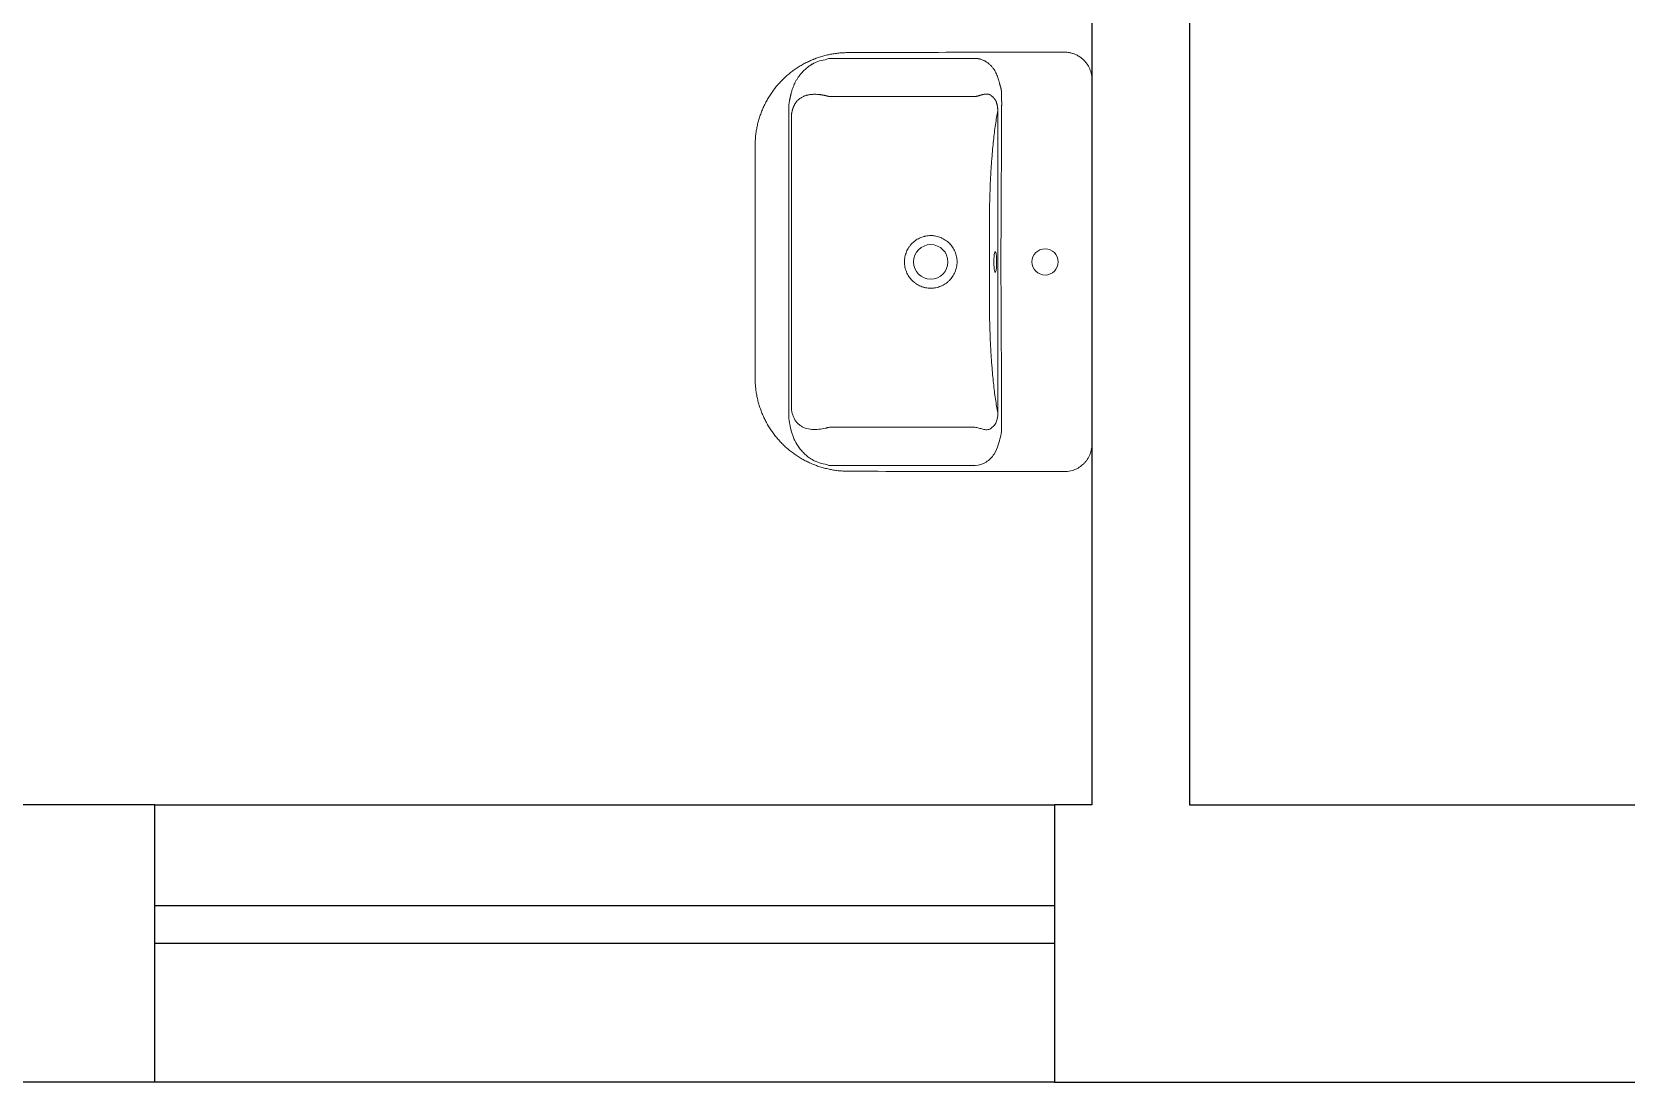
# Model space of a CAD drawing. Header units: millimetres. Extents: x 1778 to 2471, y 1406 to 1876.
# Drawn here: x 1792.086 to 1794.213, y 1621.628 to 1623.029 of the extents above; entities that cross this region are included whole.
import ezdxf

# ---------------------------------------------------------------- set-up
doc = ezdxf.new("R2010")
doc.units = ezdxf.units.MM
for name, color, linetype in [('ARQ_CONTRUIR_VAOS', 40, 'Continuous'), ('ARQ_EXISNTENTE_VISTA', 9, 'Continuous'), ('ARQ_EXISTENTE_CORTE', 6, 'Continuous')]:
    doc.layers.add(name, color=color, linetype=linetype)
doc.layers.add('ARQ_SANITAROS', color=42, linetype='Continuous', lineweight=0)

msp = doc.modelspace()

# ---------------------------------------------------------------- linework, layer by layer
at = {"layer": 'ARQ_CONTRUIR_VAOS'}
for p, q in [((1793.45, 1621.8627), (1792.25, 1621.8627)), ((1793.45, 1621.8127), (1792.25, 1621.8127))]:
    msp.add_line(p, q, dxfattribs=at)
at = {"layer": 'ARQ_EXISNTENTE_VISTA'}
for p, q in [((1792.25, 1621.9977), (1793.45, 1621.9977)), ((1793.45, 1621.6277), (1792.25, 1621.6277))]:
    msp.add_line(p, q, dxfattribs=at)
at = {"layer": 'ARQ_EXISTENTE_CORTE'}
for p, q in [((1793.5, 1625.2477), (1793.5, 1621.9977)), ((1793.63, 1625.2477), (1793.63, 1621.9977)), ((1792.25, 1621.9977), (1792.03, 1621.9977)), ((1792.25, 1621.6277), (1792.25, 1621.9977)), ((1793.5, 1621.9977), (1793.45, 1621.9977)), ((1793.45, 1621.9977), (1793.45, 1621.6277)), ((1793.63, 1621.9977), (1795.27, 1621.9977)), ((1792.25, 1621.6277), (1792.03, 1621.6277)), ((1793.45, 1621.6277), (1795.27, 1621.6277))]:
    msp.add_line(p, q, dxfattribs=at)
at = {"layer": 'ARQ_SANITAROS'}
for p, q in [((1793.5, 1622.9656), (1793.5, 1622.8944)), ((1793.5, 1622.4782), (1793.5, 1622.5494))]:
    msp.add_line(p, q, dxfattribs=at)
at = {"layer": 'ARQ_SANITAROS', "flags": 128}
msp.add_lwpolyline([(1793.3692, 1622.7219), (1793.3692, 1622.7197), (1793.3693, 1622.7175), (1793.3694, 1622.7155), (1793.3696, 1622.7136), (1793.3698, 1622.712), (1793.37, 1622.7106), (1793.3703, 1622.7095), (1793.3706, 1622.7088), (1793.3709, 1622.7084), (1793.3712, 1622.7084), (1793.3715, 1622.7088), (1793.3718, 1622.7095), (1793.3721, 1622.7106), (1793.3723, 1622.712), (1793.3725, 1622.7136), (1793.3727, 1622.7155), (1793.3728, 1622.7175), (1793.3729, 1622.7197), (1793.3729, 1622.7219), (1793.3729, 1622.7241), (1793.3728, 1622.7263), (1793.3727, 1622.7283), (1793.3725, 1622.7302), (1793.3723, 1622.7318), (1793.3721, 1622.7332), (1793.3718, 1622.7343), (1793.3715, 1622.735), (1793.3712, 1622.7353), (1793.3709, 1622.7353), (1793.3706, 1622.735), (1793.3703, 1622.7343), (1793.37, 1622.7332), (1793.3698, 1622.7318), (1793.3696, 1622.7302), (1793.3694, 1622.7283), (1793.3693, 1622.7263), (1793.3692, 1622.7241), (1793.3692, 1622.7219)], dxfattribs=at)
at = {"layer": 'ARQ_SANITAROS'}
for centre, radius in [((1793.285, 1622.7219), 0.023), ((1793.285, 1622.7219), 0.023), ((1793.4375, 1622.7219), 0.0175)]:
    msp.add_circle(centre, radius, dxfattribs=at)
for points, knots in [([(1793.1478, 1622.9981), (1793.1476, 1622.998), (1793.1453, 1622.9976), (1793.1411, 1622.9964), (1793.1351, 1622.9946), (1793.1307, 1622.993), (1793.1283, 1622.992), (1793.1278, 1622.9918)], [0, 0, 0, 0, 0.03281, 0.32952, 0.626901, 0.924826, 1, 1, 1, 1]), ([(1793.1729, 1623.0011), (1793.1713, 1623.001), (1793.1677, 1623.001), (1793.1621, 1623.0005), (1793.156, 1622.9997), (1793.1512, 1622.9989), (1793.1485, 1622.9982), (1793.1478, 1622.9981)], [0, 0, 0, 0, 0.190426, 0.424509, 0.67092, 0.91735, 1, 1, 1, 1]), ([(1793.4632, 1623.0017), (1793.4304, 1623.0017), (1793.3447, 1623.0016), (1793.2529, 1623.0013), (1793.1904, 1623.0012), (1793.1793, 1623.0013), (1793.1744, 1623.0012), (1793.1729, 1623.0011)], [0, 0, 0, 0, 0.338757, 0.885895, 0.949086, 0.98458, 1, 1, 1, 1]), ([(1793.5, 1622.9656), (1793.4999, 1622.967), (1793.4998, 1622.9698), (1793.499, 1622.9739), (1793.4978, 1622.9777), (1793.4963, 1622.9812), (1793.4945, 1622.9845), (1793.4922, 1622.9878), (1793.4893, 1622.9911), (1793.4856, 1622.9943), (1793.4816, 1622.9969), (1793.4773, 1622.999), (1793.4729, 1623.0005), (1793.4682, 1623.0015), (1793.4649, 1623.0016), (1793.4632, 1623.0017)], [0, 0, 0, 0, 0.07505, 0.146714, 0.216371, 0.284265, 0.348079, 0.415228, 0.491802, 0.577616, 0.670344, 0.745777, 0.827111, 0.911388, 1, 1, 1, 1]), ([(1793.1278, 1622.9918), (1793.1277, 1622.9918), (1793.1257, 1622.991), (1793.1218, 1622.9892), (1793.1162, 1622.9864), (1793.1108, 1622.9833), (1793.1055, 1622.9799), (1793.1004, 1622.9763), (1793.0955, 1622.9724), (1793.0907, 1622.9683), (1793.0863, 1622.9639), (1793.082, 1622.9594), (1793.078, 1622.9546), (1793.0742, 1622.9496), (1793.0707, 1622.9444), (1793.0674, 1622.939), (1793.0644, 1622.9335), (1793.0616, 1622.9278), (1793.0592, 1622.922), (1793.0571, 1622.9162), (1793.0552, 1622.9102), (1793.0537, 1622.9042), (1793.0525, 1622.8981), (1793.0516, 1622.8919), (1793.051, 1622.8857), (1793.0508, 1622.881), (1793.0508, 1622.8784), (1793.0508, 1622.8779)], [0, 0, 0, 0, 0.00141, 0.044348, 0.087364, 0.130432, 0.173519, 0.21659, 0.259614, 0.302562, 0.345448, 0.387974, 0.430764, 0.473798, 0.517011, 0.560331, 0.60368, 0.646963, 0.690111, 0.73306, 0.775708, 0.818154, 0.861104, 0.903964, 0.946885, 0.989882, 1, 1, 1, 1]), ([(1793.0956, 1622.9145), (1793.0956, 1622.9148), (1793.0956, 1622.9154), (1793.0956, 1622.9166), (1793.0956, 1622.9181), (1793.0955, 1622.9198), (1793.0955, 1622.9217), (1793.0955, 1622.9234), (1793.0955, 1622.9251), (1793.0955, 1622.9267), (1793.0956, 1622.9284), (1793.0957, 1622.93), (1793.0958, 1622.9315), (1793.096, 1622.933), (1793.0962, 1622.9343), (1793.0964, 1622.9355), (1793.0966, 1622.9364), (1793.0967, 1622.937), (1793.0968, 1622.9377), (1793.097, 1622.9383), (1793.0971, 1622.9388), (1793.0972, 1622.9393), (1793.0972, 1622.9397), (1793.0973, 1622.9401), (1793.0974, 1622.9404), (1793.0974, 1622.9407), (1793.0975, 1622.9409), (1793.0975, 1622.9411), (1793.0975, 1622.9412), (1793.0976, 1622.9413), (1793.0976, 1622.9416), (1793.0977, 1622.942), (1793.0978, 1622.9425), (1793.098, 1622.9431), (1793.0981, 1622.9437), (1793.0982, 1622.9442), (1793.0983, 1622.9448), (1793.0984, 1622.9453), (1793.0986, 1622.9458), (1793.0987, 1622.9463), (1793.0988, 1622.9468), (1793.0993, 1622.9486), (1793.1002, 1622.9517), (1793.1017, 1622.9559), (1793.1034, 1622.9598), (1793.1052, 1622.9633), (1793.1071, 1622.9666), (1793.1093, 1622.9697), (1793.1114, 1622.9724), (1793.1135, 1622.9747), (1793.1154, 1622.9767), (1793.1173, 1622.9786), (1793.1194, 1622.9804), (1793.1215, 1622.982), (1793.1233, 1622.9834), (1793.1248, 1622.9844), (1793.126, 1622.9851), (1793.1272, 1622.9859), (1793.1285, 1622.9865), (1793.1293, 1622.987), (1793.1297, 1622.9872)], [0, 0, 0, 0, 0.010315, 0.024058, 0.041228, 0.061826, 0.086198, 0.10686, 0.123815, 0.144471, 0.164226, 0.183088, 0.201068, 0.218177, 0.234429, 0.249842, 0.258553, 0.266671, 0.274197, 0.28113, 0.287471, 0.293218, 0.298373, 0.302936, 0.306905, 0.310282, 0.313066, 0.315258, 0.316856, 0.317862, 0.318276, 0.325469, 0.332523, 0.339437, 0.346212, 0.352846, 0.359342, 0.365697, 0.371914, 0.377992, 0.38393, 0.38973, 0.444316, 0.496737, 0.547209, 0.592265, 0.636902, 0.681297, 0.725632, 0.758331, 0.790655, 0.822664, 0.854422, 0.885996, 0.917451, 0.934108, 0.950682, 0.967182, 0.983618, 1, 1, 1, 1]), ([(1793.1489, 1622.9932), (1793.1489, 1622.9932), (1793.1459, 1622.9917), (1793.139, 1622.9911), (1793.1328, 1622.9885), (1793.1297, 1622.9872)], [0, 0, 0, 0, 0.000003, 0.498653, 1, 1, 1, 1]), ([(1793.1489, 1622.9932), (1793.149, 1622.9932), (1793.1493, 1622.9933), (1793.1496, 1622.9933), (1793.1498, 1622.9933)], [0, 0, 0, 0, 0.501061, 1, 1, 1, 1]), ([(1793.1498, 1622.9933), (1793.1574, 1622.9933), (1793.1721, 1622.9933), (1793.1933, 1622.9934), (1793.2127, 1622.9934), (1793.2304, 1622.9934), (1793.2452, 1622.9934), (1793.2583, 1622.9934), (1793.2713, 1622.9934), (1793.2857, 1622.9934), (1793.3001, 1622.9934), (1793.3129, 1622.9934), (1793.3236, 1622.9934), (1793.3323, 1622.9934), (1793.339, 1622.9934), (1793.3427, 1622.9933), (1793.3443, 1622.9933)], [0, 0, 0, 0, 0.117665, 0.226497, 0.326497, 0.417665, 0.5, 0.553427, 0.620093, 0.7, 0.776173, 0.841876, 0.897111, 0.941876, 0.976172, 1, 1, 1, 1]), ([(1793.3443, 1622.9933), (1793.3445, 1622.9933), (1793.3448, 1622.9933), (1793.3453, 1622.9933), (1793.3458, 1622.9933), (1793.3463, 1622.9932), (1793.3468, 1622.9932), (1793.3473, 1622.9931), (1793.3478, 1622.9931), (1793.3483, 1622.993), (1793.3488, 1622.9929), (1793.3493, 1622.9928), (1793.3498, 1622.9927), (1793.3503, 1622.9926), (1793.3508, 1622.9924), (1793.3513, 1622.9923), (1793.3523, 1622.992), (1793.3536, 1622.9915), (1793.3554, 1622.9908), (1793.3571, 1622.9899), (1793.3593, 1622.9886), (1793.3619, 1622.9868), (1793.3647, 1622.9844), (1793.3672, 1622.9816), (1793.3694, 1622.9787), (1793.3711, 1622.9757), (1793.3726, 1622.9727), (1793.374, 1622.9695), (1793.375, 1622.9665), (1793.3758, 1622.9635), (1793.3764, 1622.9613), (1793.3769, 1622.9595), (1793.3771, 1622.9585), (1793.3774, 1622.9577), (1793.3776, 1622.9569), (1793.3778, 1622.9562), (1793.378, 1622.9557), (1793.3782, 1622.9552), (1793.3783, 1622.9548), (1793.3784, 1622.9544), (1793.3785, 1622.954), (1793.3786, 1622.9536), (1793.3787, 1622.9532), (1793.3788, 1622.9527), (1793.3789, 1622.9523), (1793.379, 1622.9518), (1793.3791, 1622.9514), (1793.3791, 1622.9509), (1793.3792, 1622.9505), (1793.3792, 1622.95), (1793.3793, 1622.9495), (1793.3793, 1622.949), (1793.3794, 1622.9485), (1793.3794, 1622.948), (1793.3794, 1622.9475), (1793.3794, 1622.9469), (1793.3794, 1622.9465), (1793.3794, 1622.9459), (1793.3794, 1622.945), (1793.3793, 1622.9437), (1793.3793, 1622.9424), (1793.3793, 1622.9412), (1793.3793, 1622.9403), (1793.3793, 1622.9395), (1793.3793, 1622.9388), (1793.3794, 1622.9382), (1793.3794, 1622.9377), (1793.3795, 1622.9373), (1793.3795, 1622.9368), (1793.3795, 1622.9364), (1793.3796, 1622.9359), (1793.3796, 1622.9355), (1793.3796, 1622.935), (1793.3796, 1622.9345), (1793.3796, 1622.934), (1793.3796, 1622.9334), (1793.3796, 1622.9329), (1793.3796, 1622.9324), (1793.3796, 1622.9318), (1793.3796, 1622.9312), (1793.3796, 1622.9304), (1793.3795, 1622.9294), (1793.3795, 1622.9282), (1793.3794, 1622.9271), (1793.3794, 1622.9261), (1793.3794, 1622.9252), (1793.3793, 1622.9243), (1793.3793, 1622.9237), (1793.3793, 1622.9234)], [0, 0, 0, 0, 0.005739, 0.011484, 0.017236, 0.022999, 0.028774, 0.034565, 0.040373, 0.046201, 0.052051, 0.057925, 0.063827, 0.069757, 0.075718, 0.081712, 0.087742, 0.109397, 0.131196, 0.15323, 0.175588, 0.218268, 0.260929, 0.304077, 0.348204, 0.384853, 0.422853, 0.462417, 0.503733, 0.530762, 0.570697, 0.583098, 0.59444, 0.604723, 0.61395, 0.622122, 0.629243, 0.633931, 0.638676, 0.643481, 0.648348, 0.653279, 0.658276, 0.66334, 0.668474, 0.673679, 0.678958, 0.68431, 0.689739, 0.695246, 0.700831, 0.706497, 0.712244, 0.718074, 0.723988, 0.729988, 0.736073, 0.740318, 0.750019, 0.765176, 0.78579, 0.796724, 0.806758, 0.815898, 0.824147, 0.831515, 0.836218, 0.841059, 0.84604, 0.851161, 0.856422, 0.861825, 0.86737, 0.873057, 0.878887, 0.88486, 0.890977, 0.897237, 0.903642, 0.910192, 0.916886, 0.930813, 0.944741, 0.958668, 0.969048, 0.979396, 0.989713, 1, 1, 1, 1]), ([(1793.1499, 1622.9425), (1793.1498, 1622.9425), (1793.1496, 1622.9425), (1793.1493, 1622.9426), (1793.149, 1622.9427), (1793.1487, 1622.9427), (1793.1484, 1622.9428), (1793.1481, 1622.9429), (1793.1477, 1622.9429), (1793.1473, 1622.943), (1793.1467, 1622.9432), (1793.1462, 1622.9433), (1793.1458, 1622.9435), (1793.1455, 1622.9435), (1793.1452, 1622.9436), (1793.1448, 1622.9437), (1793.1444, 1622.9438), (1793.1439, 1622.9439), (1793.1434, 1622.944), (1793.1428, 1622.9441), (1793.1422, 1622.9442), (1793.1415, 1622.9444), (1793.1408, 1622.9445), (1793.14, 1622.9446), (1793.1392, 1622.9447), (1793.1384, 1622.9448), (1793.1375, 1622.945), (1793.1366, 1622.9451), (1793.1351, 1622.9452), (1793.1334, 1622.9454), (1793.1313, 1622.9455), (1793.1295, 1622.9455), (1793.1279, 1622.9454), (1793.1265, 1622.9453), (1793.1251, 1622.9452), (1793.1237, 1622.945), (1793.1224, 1622.9448), (1793.1211, 1622.9445), (1793.1199, 1622.9443), (1793.1188, 1622.9439), (1793.1174, 1622.9435), (1793.1159, 1622.9429), (1793.1143, 1622.9422), (1793.1127, 1622.9414), (1793.1113, 1622.9405), (1793.1099, 1622.9395), (1793.1087, 1622.9385), (1793.1075, 1622.9374), (1793.1065, 1622.9363), (1793.1055, 1622.9351), (1793.1046, 1622.9338), (1793.104, 1622.9328), (1793.1036, 1622.932), (1793.1033, 1622.9315), (1793.1031, 1622.931), (1793.1028, 1622.9305), (1793.1026, 1622.93), (1793.1023, 1622.9295), (1793.1021, 1622.929), (1793.1019, 1622.9285), (1793.1017, 1622.928), (1793.1015, 1622.9276), (1793.1013, 1622.9271), (1793.1012, 1622.9266), (1793.101, 1622.9262), (1793.1009, 1622.9258), (1793.1007, 1622.9253), (1793.1006, 1622.9249), (1793.1005, 1622.9245), (1793.1003, 1622.9238), (1793.1001, 1622.923), (1793.0998, 1622.9218), (1793.0996, 1622.9207), (1793.0994, 1622.9197), (1793.0993, 1622.9186), (1793.0992, 1622.9175), (1793.0992, 1622.9165), (1793.0991, 1622.9155), (1793.0991, 1622.9148), (1793.0991, 1622.9145)], [0, 0, 0, 0, 0.0041665, 0.0084384, 0.0128186, 0.0173096, 0.0219138, 0.0266333, 0.0314702, 0.0364263, 0.0461577, 0.0564898, 0.0606376, 0.064902, 0.0698701, 0.0751389, 0.0807154, 0.0882677, 0.0964334, 0.1052157, 0.1146181, 0.1246441, 0.1352975, 0.146582, 0.1585015, 0.1710601, 0.1842618, 0.1981106, 0.2126106, 0.2473706, 0.2784011, 0.3056364, 0.3290236, 0.348522, 0.3701138, 0.3909706, 0.4110906, 0.430473, 0.4491182, 0.4670281, 0.4842059, 0.5116131, 0.5380821, 0.563651, 0.5883633, 0.6122683, 0.6354216, 0.6578851, 0.6797275, 0.7010241, 0.7218564, 0.7423116, 0.7505221, 0.7585848, 0.7665002, 0.7742688, 0.7818914, 0.7893686, 0.7967012, 0.80389, 0.810936, 0.81784, 0.8246031, 0.8312263, 0.8377106, 0.8440574, 0.8502677, 0.8563428, 0.8622841, 0.8680929, 0.8838916, 0.899368, 0.9145365, 0.9294124, 0.9440118, 0.958352, 0.9724509, 0.9863271, 1, 1, 1, 1]), ([(1793.344, 1622.9424), (1793.342, 1622.9424), (1793.3379, 1622.9424), (1793.3313, 1622.9424), (1793.3241, 1622.9424), (1793.3161, 1622.9424), (1793.3073, 1622.9424), (1793.2974, 1622.9424), (1793.2864, 1622.9424), (1793.2742, 1622.9424), (1793.261, 1622.9424), (1793.2457, 1622.9424), (1793.2293, 1622.9424), (1793.2124, 1622.9424), (1793.1969, 1622.9425), (1793.1829, 1622.9425), (1793.1704, 1622.9425), (1793.1596, 1622.9425), (1793.153, 1622.9425), (1793.1499, 1622.9425)], [0, 0, 0, 0, 0.030369, 0.06409, 0.101346, 0.142415, 0.187681, 0.237919, 0.294535, 0.357842, 0.426147, 0.499681, 0.593233, 0.680376, 0.760455, 0.832898, 0.897194, 0.952978, 1, 1, 1, 1]), ([(1793.3744, 1622.9234), (1793.3744, 1622.9236), (1793.3744, 1622.9239), (1793.3744, 1622.9243), (1793.3744, 1622.9248), (1793.3744, 1622.9253), (1793.3743, 1622.9257), (1793.3743, 1622.9262), (1793.3743, 1622.9267), (1793.3742, 1622.9272), (1793.3742, 1622.9277), (1793.3741, 1622.9282), (1793.3741, 1622.9287), (1793.374, 1622.9293), (1793.3739, 1622.9298), (1793.3738, 1622.9303), (1793.3737, 1622.9308), (1793.3736, 1622.9314), (1793.3734, 1622.932), (1793.3732, 1622.9327), (1793.373, 1622.9334), (1793.3728, 1622.9342), (1793.3725, 1622.9349), (1793.3723, 1622.9356), (1793.3721, 1622.936), (1793.372, 1622.9363), (1793.3719, 1622.9366), (1793.3717, 1622.9369), (1793.3716, 1622.9372), (1793.3714, 1622.9375), (1793.3712, 1622.9378), (1793.371, 1622.9381), (1793.3709, 1622.9384), (1793.3706, 1622.9387), (1793.3704, 1622.939), (1793.3702, 1622.9394), (1793.3699, 1622.9397), (1793.3697, 1622.94), (1793.3694, 1622.9403), (1793.3691, 1622.9406), (1793.3687, 1622.9411), (1793.368, 1622.9417), (1793.3673, 1622.9423), (1793.3667, 1622.9428), (1793.3663, 1622.9431), (1793.3659, 1622.9434), (1793.3656, 1622.9437), (1793.3653, 1622.9439), (1793.365, 1622.9441), (1793.3648, 1622.9443), (1793.3646, 1622.9445), (1793.3644, 1622.9446), (1793.3641, 1622.9447), (1793.3639, 1622.9448), (1793.3637, 1622.945), (1793.3634, 1622.9451), (1793.3632, 1622.9452), (1793.3629, 1622.9453), (1793.3627, 1622.9453), (1793.3624, 1622.9454), (1793.3621, 1622.9455), (1793.3619, 1622.9456), (1793.3616, 1622.9456), (1793.3613, 1622.9457), (1793.361, 1622.9457), (1793.3606, 1622.9457), (1793.3603, 1622.9458), (1793.3598, 1622.9458), (1793.3589, 1622.9458), (1793.3576, 1622.9457), (1793.3561, 1622.9455), (1793.3548, 1622.9452), (1793.3536, 1622.9449), (1793.3528, 1622.9447), (1793.3521, 1622.9444), (1793.3514, 1622.9442), (1793.3507, 1622.944), (1793.3501, 1622.9439), (1793.3496, 1622.9437), (1793.349, 1622.9435), (1793.3484, 1622.9434), (1793.3478, 1622.9432), (1793.3472, 1622.943), (1793.3466, 1622.9429), (1793.3461, 1622.9428), (1793.3455, 1622.9427), (1793.345, 1622.9426), (1793.3445, 1622.9425), (1793.3442, 1622.9425), (1793.344, 1622.9424)], [0, 0, 0, 0, 0.0088284, 0.0177786, 0.0268542, 0.0360587, 0.0453957, 0.0548684, 0.0644799, 0.0742333, 0.0841313, 0.0941767, 0.1043722, 0.1147201, 0.125223, 0.1351708, 0.1460051, 0.1577286, 0.170344, 0.1838536, 0.1982594, 0.2135634, 0.2297676, 0.2468736, 0.2528927, 0.2590854, 0.2654627, 0.2720345, 0.2788099, 0.2857973, 0.2930042, 0.3004376, 0.3081039, 0.3160088, 0.3241577, 0.3325554, 0.3412065, 0.3501149, 0.3592846, 0.3687189, 0.3790296, 0.3990232, 0.4286975, 0.4401306, 0.4508091, 0.4607344, 0.4699083, 0.4783327, 0.4860107, 0.4910906, 0.496285, 0.501606, 0.5070645, 0.512671, 0.5184351, 0.5243658, 0.5304711, 0.5367588, 0.5432357, 0.5499083, 0.5567825, 0.5638639, 0.5711574, 0.5786677, 0.5863991, 0.5943557, 0.6025411, 0.6109587, 0.6381668, 0.6711394, 0.7099407, 0.7546192, 0.7769098, 0.7976788, 0.816924, 0.8346437, 0.850837, 0.8655035, 0.878644, 0.8902603, 0.9053176, 0.9196131, 0.9331608, 0.9459782, 0.9580857, 0.9695085, 0.9802765, 0.9904259, 1, 1, 1, 1]), ([(1793.0991, 1622.9145), (1793.0991, 1622.8785), (1793.0991, 1622.8143), (1793.0991, 1622.7501), (1793.0991, 1622.7219)], [0, 0, 0, 0, 0.56, 1, 1, 1, 1]), ([(1793.3744, 1622.9234), (1793.3733, 1622.9177), (1793.3723, 1622.9115), (1793.3703, 1622.8983), (1793.3695, 1622.8912), (1793.3678, 1622.8763), (1793.3671, 1622.8684), (1793.3663, 1622.8579), (1793.3661, 1622.8558), (1793.3658, 1622.8514), (1793.3657, 1622.8493), (1793.3655, 1622.846), (1793.3654, 1622.8449), (1793.3653, 1622.8426), (1793.3652, 1622.8415), (1793.365, 1622.8382), (1793.3649, 1622.8359), (1793.3643, 1622.8247), (1793.364, 1622.8156), (1793.3635, 1622.7972), (1793.3633, 1622.7879), (1793.3632, 1622.7762), (1793.3632, 1622.7738), (1793.3632, 1622.7691), (1793.3632, 1622.7668), (1793.3632, 1622.7621), (1793.3632, 1622.7597), (1793.3632, 1622.755), (1793.3632, 1622.7526), (1793.3632, 1622.7408), (1793.3632, 1622.7313), (1793.3632, 1622.7219)], [0, 0, 0, 0, 0.125, 0.125, 0.25, 0.25, 0.375, 0.375, 0.40625, 0.40625, 0.4375, 0.4375, 0.453125, 0.453125, 0.46875, 0.46875, 0.5, 0.5, 0.625, 0.625, 0.75, 0.75, 0.78125, 0.78125, 0.8125, 0.8125, 0.84375, 0.84375, 0.875, 0.875, 1, 1, 1, 1]), ([(1793.0508, 1622.8779), (1793.0508, 1622.8731), (1793.0507, 1622.8634), (1793.0507, 1622.8491), (1793.0507, 1622.8351), (1793.0507, 1622.8213), (1793.0507, 1622.8078), (1793.0506, 1622.7904), (1793.0506, 1622.7693), (1793.0506, 1622.7451), (1793.0506, 1622.7294), (1793.0506, 1622.7219)], [0, 0, 0, 0, 0.093615, 0.185288, 0.275215, 0.363397, 0.449833, 0.534523, 0.698668, 0.855827, 1, 1, 1, 1]), ([(1793.2499, 1622.7219), (1793.2499, 1622.7242), (1793.2501, 1622.7265), (1793.2508, 1622.7299), (1793.2511, 1622.731), (1793.2518, 1622.7332), (1793.2522, 1622.7343), (1793.2535, 1622.7375), (1793.2546, 1622.7395), (1793.2562, 1622.7419), (1793.2565, 1622.7423), (1793.2572, 1622.7433), (1793.2575, 1622.7437), (1793.2586, 1622.7451), (1793.2594, 1622.7459), (1793.261, 1622.7475), (1793.2619, 1622.7483), (1793.2632, 1622.7494), (1793.2636, 1622.7497), (1793.2646, 1622.7504), (1793.265, 1622.7508), (1793.2674, 1622.7524), (1793.2695, 1622.7534), (1793.2726, 1622.7548), (1793.2737, 1622.7551), (1793.2754, 1622.7556), (1793.2759, 1622.7558), (1793.277, 1622.7561), (1793.2776, 1622.7562), (1793.2804, 1622.7568), (1793.2827, 1622.757), (1793.2856, 1622.757), (1793.2861, 1622.757), (1793.2873, 1622.7569), (1793.2879, 1622.7569), (1793.2896, 1622.7567), (1793.2907, 1622.7565), (1793.2941, 1622.7559), (1793.2963, 1622.7552), (1793.2989, 1622.7541), (1793.2995, 1622.7539), (1793.3005, 1622.7534), (1793.301, 1622.7531), (1793.3025, 1622.7523), (1793.3035, 1622.7517), (1793.3054, 1622.7504), (1793.3063, 1622.7498), (1793.3081, 1622.7483), (1793.309, 1622.7475), (1793.3114, 1622.7451), (1793.3129, 1622.7433), (1793.3148, 1622.7405), (1793.3154, 1622.7395), (1793.3165, 1622.7374), (1793.317, 1622.7364), (1793.3183, 1622.7332), (1793.3189, 1622.731), (1793.3196, 1622.7277), (1793.3198, 1622.7265), (1793.32, 1622.7242), (1793.3201, 1622.7231), (1793.3201, 1622.7219)], [0, 0, 0, 0, 0.0625, 0.0625, 0.09375, 0.09375, 0.125, 0.125, 0.1875, 0.1875, 0.203125, 0.203125, 0.21875, 0.21875, 0.25, 0.25, 0.28125, 0.28125, 0.296875, 0.296875, 0.3125, 0.3125, 0.375, 0.375, 0.40625, 0.40625, 0.421875, 0.421875, 0.4375, 0.4375, 0.5, 0.5, 0.515625, 0.515625, 0.53125, 0.53125, 0.5625, 0.5625, 0.625, 0.625, 0.640625, 0.640625, 0.65625, 0.65625, 0.6875, 0.6875, 0.71875, 0.71875, 0.75, 0.75, 0.8125, 0.8125, 0.84375, 0.84375, 0.875, 0.875, 0.9375, 0.9375, 0.96875, 0.96875, 1, 1, 1, 1]), ([(1793.0506, 1622.7219), (1793.0506, 1622.7187), (1793.0506, 1622.7117), (1793.0506, 1622.7005), (1793.0506, 1622.6877), (1793.0506, 1622.6738), (1793.0506, 1622.6608), (1793.0506, 1622.6489), (1793.0507, 1622.6384), (1793.0507, 1622.6274), (1793.0507, 1622.616), (1793.0507, 1622.6041), (1793.0507, 1622.5918), (1793.0507, 1622.579), (1793.0508, 1622.5703), (1793.0508, 1622.5659)], [0, 0, 0, 0, 0.060635, 0.134813, 0.216535, 0.305802, 0.402613, 0.466951, 0.534233, 0.604462, 0.677638, 0.75376, 0.832828, 0.914842, 1, 1, 1, 1]), ([(1793.0991, 1622.5293), (1793.0991, 1622.5653), (1793.0991, 1622.6295), (1793.0991, 1622.6936), (1793.0991, 1622.7219)], [0, 0, 0, 0, 0.56, 1, 1, 1, 1]), ([(1793.2499, 1622.7219), (1793.2499, 1622.7196), (1793.2501, 1622.7173), (1793.2508, 1622.7139), (1793.2511, 1622.7128), (1793.2518, 1622.7106), (1793.2522, 1622.7095), (1793.2535, 1622.7063), (1793.2546, 1622.7043), (1793.2562, 1622.7019), (1793.2565, 1622.7014), (1793.2572, 1622.7005), (1793.2575, 1622.7001), (1793.2586, 1622.6987), (1793.2594, 1622.6979), (1793.261, 1622.6963), (1793.2619, 1622.6955), (1793.2632, 1622.6944), (1793.2636, 1622.6941), (1793.2646, 1622.6934), (1793.265, 1622.693), (1793.2674, 1622.6914), (1793.2695, 1622.6903), (1793.2726, 1622.689), (1793.2737, 1622.6886), (1793.2754, 1622.6881), (1793.2759, 1622.688), (1793.277, 1622.6877), (1793.2776, 1622.6876), (1793.2804, 1622.687), (1793.2827, 1622.6868), (1793.2856, 1622.6868), (1793.2861, 1622.6868), (1793.2873, 1622.6869), (1793.2879, 1622.6869), (1793.2896, 1622.6871), (1793.2907, 1622.6872), (1793.2941, 1622.6879), (1793.2963, 1622.6886), (1793.2989, 1622.6897), (1793.2995, 1622.6899), (1793.3005, 1622.6904), (1793.301, 1622.6907), (1793.3025, 1622.6915), (1793.3035, 1622.6921), (1793.3054, 1622.6933), (1793.3063, 1622.694), (1793.3081, 1622.6955), (1793.309, 1622.6963), (1793.3114, 1622.6987), (1793.3129, 1622.7005), (1793.3148, 1622.7033), (1793.3154, 1622.7043), (1793.3165, 1622.7063), (1793.317, 1622.7074), (1793.3183, 1622.7106), (1793.3189, 1622.7127), (1793.3196, 1622.7161), (1793.3198, 1622.7173), (1793.32, 1622.7196), (1793.3201, 1622.7207), (1793.3201, 1622.7219)], [0, 0, 0, 0, 0.0625, 0.0625, 0.09375, 0.09375, 0.125, 0.125, 0.1875, 0.1875, 0.203125, 0.203125, 0.21875, 0.21875, 0.25, 0.25, 0.28125, 0.28125, 0.296875, 0.296875, 0.3125, 0.3125, 0.375, 0.375, 0.40625, 0.40625, 0.421875, 0.421875, 0.4375, 0.4375, 0.5, 0.5, 0.515625, 0.515625, 0.53125, 0.53125, 0.5625, 0.5625, 0.625, 0.625, 0.640625, 0.640625, 0.65625, 0.65625, 0.6875, 0.6875, 0.71875, 0.71875, 0.75, 0.75, 0.8125, 0.8125, 0.84375, 0.84375, 0.875, 0.875, 0.9375, 0.9375, 0.96875, 0.96875, 1, 1, 1, 1]), ([(1793.3744, 1622.5204), (1793.3733, 1622.5261), (1793.3723, 1622.5322), (1793.3703, 1622.5455), (1793.3695, 1622.5526), (1793.3678, 1622.5675), (1793.3671, 1622.5754), (1793.3663, 1622.5859), (1793.3661, 1622.588), (1793.3658, 1622.5923), (1793.3657, 1622.5945), (1793.3655, 1622.5978), (1793.3654, 1622.5989), (1793.3653, 1622.6011), (1793.3652, 1622.6023), (1793.365, 1622.6056), (1793.3649, 1622.6079), (1793.3643, 1622.6191), (1793.364, 1622.6282), (1793.3635, 1622.6466), (1793.3633, 1622.6559), (1793.3632, 1622.6676), (1793.3632, 1622.6699), (1793.3632, 1622.6746), (1793.3632, 1622.677), (1793.3632, 1622.6817), (1793.3632, 1622.6841), (1793.3632, 1622.6888), (1793.3632, 1622.6912), (1793.3632, 1622.703), (1793.3632, 1622.7124), (1793.3632, 1622.7219)], [0, 0, 0, 0, 0.125, 0.125, 0.25, 0.25, 0.375, 0.375, 0.40625, 0.40625, 0.4375, 0.4375, 0.453125, 0.453125, 0.46875, 0.46875, 0.5, 0.5, 0.625, 0.625, 0.75, 0.75, 0.78125, 0.78125, 0.8125, 0.8125, 0.84375, 0.84375, 0.875, 0.875, 1, 1, 1, 1]), ([(1793.0508, 1622.5659), (1793.0508, 1622.5642), (1793.0509, 1622.5605), (1793.0513, 1622.5548), (1793.052, 1622.5487), (1793.0531, 1622.5425), (1793.0545, 1622.5364), (1793.0562, 1622.5304), (1793.0582, 1622.5245), (1793.0604, 1622.5187), (1793.063, 1622.513), (1793.0659, 1622.5074), (1793.069, 1622.502), (1793.0725, 1622.4967), (1793.0761, 1622.4916), (1793.0801, 1622.4867), (1793.0842, 1622.482), (1793.0886, 1622.4775), (1793.0932, 1622.4733), (1793.098, 1622.4693), (1793.103, 1622.4656), (1793.1082, 1622.4621), (1793.1135, 1622.4589), (1793.1191, 1622.4559), (1793.1238, 1622.4536), (1793.1268, 1622.4524), (1793.1278, 1622.452)], [0, 0, 0, 0, 0.034784, 0.07549, 0.118311, 0.161074, 0.203918, 0.246977, 0.290134, 0.332666, 0.37548, 0.418516, 0.461711, 0.504997, 0.548291, 0.591503, 0.634561, 0.677399, 0.71994, 0.762461, 0.805352, 0.84836, 0.891459, 0.934617, 0.977803, 1, 1, 1, 1]), ([(1793.1297, 1622.4566), (1793.1277, 1622.4576), (1793.1257, 1622.4588), (1793.122, 1622.4613), (1793.1203, 1622.4627), (1793.1178, 1622.4648), (1793.117, 1622.4655), (1793.1155, 1622.4671), (1793.1139, 1622.4686), (1793.1125, 1622.4702), (1793.1111, 1622.4718), (1793.1104, 1622.4727), (1793.1073, 1622.4769), (1793.1052, 1622.4803), (1793.1027, 1622.4855), (1793.1019, 1622.4872), (1793.101, 1622.4898), (1793.1007, 1622.4906), (1793.1001, 1622.4923), (1793.0999, 1622.4931), (1793.0992, 1622.4956), (1793.0987, 1622.4972), (1793.098, 1622.5004), (1793.0973, 1622.5035), (1793.0967, 1622.5066), (1793.0963, 1622.5088), (1793.0962, 1622.5096), (1793.096, 1622.5107), (1793.096, 1622.511), (1793.0959, 1622.5117), (1793.0958, 1622.5121), (1793.0957, 1622.5138), (1793.0956, 1622.5152), (1793.0955, 1622.5181), (1793.0955, 1622.5195), (1793.0955, 1622.5237), (1793.0956, 1622.5265), (1793.0956, 1622.5293)], [0, 0, 0, 0, 0.0625, 0.0625, 0.125, 0.125, 0.15625, 0.15625, 0.1875, 0.21875, 0.21875, 0.25, 0.25, 0.375, 0.375, 0.4375, 0.4375, 0.46875, 0.46875, 0.5, 0.5, 0.5625, 0.5625, 0.625, 0.6875, 0.6875, 0.71875, 0.71875, 0.734375, 0.734375, 0.75, 0.75, 0.8125, 0.8125, 0.875, 0.875, 1, 1, 1, 1]), ([(1793.0991, 1622.5293), (1793.0991, 1622.526), (1793.0995, 1622.5227), (1793.1008, 1622.5182), (1793.1013, 1622.5168), (1793.1022, 1622.5147), (1793.1025, 1622.514), (1793.1031, 1622.5126), (1793.1035, 1622.5119), (1793.1054, 1622.5085), (1793.1075, 1622.5062), (1793.111, 1622.5035), (1793.1122, 1622.5027), (1793.1148, 1622.5013), (1793.1162, 1622.5007), (1793.1205, 1622.4993), (1793.1235, 1622.4987), (1793.1281, 1622.4983), (1793.1296, 1622.4983), (1793.1326, 1622.4984), (1793.1341, 1622.4985), (1793.1386, 1622.4989), (1793.1416, 1622.4994), (1793.1446, 1622.5), (1793.1448, 1622.5001), (1793.1451, 1622.5001), (1793.1451, 1622.5001), (1793.1453, 1622.5002), (1793.1453, 1622.5002), (1793.1456, 1622.5003), (1793.1458, 1622.5003), (1793.1465, 1622.5005), (1793.147, 1622.5007), (1793.1483, 1622.501), (1793.1491, 1622.5012), (1793.1499, 1622.5013)], [0, 0, 0, 0, 0.125, 0.125, 0.1875, 0.1875, 0.21875, 0.21875, 0.25, 0.25, 0.375, 0.375, 0.4375, 0.4375, 0.5, 0.5, 0.625, 0.625, 0.6875, 0.6875, 0.75, 0.75, 0.875, 0.875, 0.882812, 0.882812, 0.886719, 0.886719, 0.890625, 0.890625, 0.90625, 0.90625, 0.9375, 0.9375, 1, 1, 1, 1]), ([(1793.344, 1622.5013), (1793.3456, 1622.5012), (1793.3473, 1622.5008), (1793.3508, 1622.4997), (1793.3527, 1622.4992), (1793.3563, 1622.4983), (1793.3582, 1622.4979), (1793.3618, 1622.4981), (1793.3635, 1622.4985), (1793.3664, 1622.5007), (1793.3678, 1622.5018), (1793.3704, 1622.5045), (1793.3715, 1622.5061), (1793.3737, 1622.5119), (1793.3744, 1622.516), (1793.3744, 1622.5204)], [0, 0, 0, 0, 0.125, 0.125, 0.25, 0.25, 0.375, 0.375, 0.5, 0.5, 0.625, 0.625, 0.75, 0.75, 1, 1, 1, 1]), ([(1793.3793, 1622.5204), (1793.3793, 1622.5156), (1793.3799, 1622.5107), (1793.3791, 1622.5032), (1793.3794, 1622.5004), (1793.3794, 1622.4944), (1793.3791, 1622.4912), (1793.377, 1622.4852), (1793.3763, 1622.4816), (1793.3739, 1622.4737), (1793.3721, 1622.4694), (1793.3668, 1622.4613), (1793.3631, 1622.4576), (1793.3544, 1622.4521), (1793.3494, 1622.4505), (1793.3443, 1622.4504)], [0, 0, 0, 0, 0.25, 0.25, 0.375, 0.375, 0.5, 0.5, 0.625, 0.625, 0.75, 0.75, 0.875, 0.875, 1, 1, 1, 1]), ([(1793.1499, 1622.5013), (1793.1661, 1622.5013), (1793.1823, 1622.5013), (1793.2147, 1622.5013), (1793.2308, 1622.5013), (1793.2632, 1622.5013), (1793.2795, 1622.5013), (1793.3038, 1622.5013), (1793.3119, 1622.5013), (1793.322, 1622.5013), (1793.324, 1622.5013), (1793.328, 1622.5013), (1793.33, 1622.5013), (1793.336, 1622.5013), (1793.34, 1622.5013), (1793.344, 1622.5013)], [0, 0, 0, 0, 0.25, 0.25, 0.5, 0.5, 0.75, 0.75, 0.875, 0.875, 0.90625, 0.90625, 0.9375, 0.9375, 1, 1, 1, 1]), ([(1793.4632, 1622.4421), (1793.4646, 1622.4421), (1793.4675, 1622.4422), (1793.4716, 1622.443), (1793.4753, 1622.4441), (1793.4789, 1622.4455), (1793.4823, 1622.4473), (1793.4853, 1622.4494), (1793.488, 1622.4516), (1793.4906, 1622.4541), (1793.4932, 1622.4573), (1793.4954, 1622.4608), (1793.4973, 1622.4647), (1793.4987, 1622.4688), (1793.4997, 1622.4733), (1793.5, 1622.4765), (1793.5, 1622.4782)], [0, 0, 0, 0, 0.0775927, 0.1497652, 0.217793, 0.2804244, 0.3540589, 0.4178417, 0.4732948, 0.5348279, 0.6061308, 0.6878137, 0.7572097, 0.832737, 0.9130701, 1, 1, 1, 1]), ([(1793.1278, 1622.452), (1793.1294, 1622.4514), (1793.133, 1622.4499), (1793.1386, 1622.4481), (1793.1437, 1622.4466), (1793.1468, 1622.446), (1793.1478, 1622.4457)], [0, 0, 0, 0, 0.249083, 0.547606, 0.84603, 1, 1, 1, 1]), ([(1793.1489, 1622.4505), (1793.1489, 1622.4505), (1793.1459, 1622.452), (1793.139, 1622.4527), (1793.1328, 1622.4553), (1793.1297, 1622.4566)], [0, 0, 0, 0, 0.000003, 0.498653, 1, 1, 1, 1]), ([(1793.1478, 1622.4457), (1793.1498, 1622.4453), (1793.1538, 1622.4444), (1793.1599, 1622.4435), (1793.1661, 1622.4429), (1793.1705, 1622.4427), (1793.1727, 1622.4427), (1793.1729, 1622.4427)], [0, 0, 0, 0, 0.2372679, 0.4844806, 0.7319365, 0.9790943, 1, 1, 1, 1]), ([(1793.3443, 1622.4504), (1793.3362, 1622.4504), (1793.3281, 1622.4504), (1793.3119, 1622.4504), (1793.3038, 1622.4504), (1793.2795, 1622.4504), (1793.2632, 1622.4504), (1793.2308, 1622.4504), (1793.2146, 1622.4504), (1793.1822, 1622.4504), (1793.166, 1622.4505), (1793.1498, 1622.4505)], [0, 0, 0, 0, 0.125, 0.125, 0.25, 0.25, 0.5, 0.5, 0.75, 0.75, 1, 1, 1, 1]), ([(1793.1729, 1622.4427), (1793.1749, 1622.4426), (1793.1797, 1622.4425), (1793.1883, 1622.4426), (1793.2003, 1622.4426), (1793.2635, 1622.4423), (1793.3515, 1622.4422), (1793.4343, 1622.4421), (1793.4632, 1622.4421)], [0, 0, 0, 0, 0.020654, 0.049236, 0.089572, 0.144649, 0.701572, 1, 1, 1, 1])]:
    msp.add_open_spline(points, degree=3, knots=knots, dxfattribs=at)
for points, degree in [([(1793.4632, 1623.0017), (1793.4632, 1623.0017)], 1), ([(1793.0956, 1622.9145), (1793.0956, 1622.8503), (1793.0956, 1622.7861), (1793.0956, 1622.7219)], 3), ([(1793.3745, 1622.7219), (1793.3745, 1622.7891), (1793.3744, 1622.8562), (1793.3744, 1622.9234)], 3), ([(1793.3785, 1622.7219), (1793.3789, 1622.7891), (1793.3793, 1622.8562), (1793.3793, 1622.9234)], 3), ([(1793.5, 1622.7219), (1793.5, 1622.7794), (1793.5, 1622.8369), (1793.5, 1622.8944)], 3), ([(1793.0956, 1622.5293), (1793.0956, 1622.5935), (1793.0956, 1622.6577), (1793.0956, 1622.7219)], 3), ([(1793.3745, 1622.7219), (1793.3745, 1622.6547), (1793.3744, 1622.5876), (1793.3744, 1622.5204)], 3), ([(1793.3785, 1622.7219), (1793.3789, 1622.6547), (1793.3793, 1622.5876), (1793.3793, 1622.5204)], 3), ([(1793.5, 1622.7219), (1793.5, 1622.6644), (1793.5, 1622.6069), (1793.5, 1622.5494)], 3), ([(1793.1498, 1622.4505), (1793.1495, 1622.4505), (1793.1492, 1622.4505), (1793.1489, 1622.4505)], 3), ([(1793.4632, 1622.4421), (1793.4632, 1622.4421)], 1)]:
    msp.add_open_spline(points, degree=degree, dxfattribs=at)

doc.saveas('drawing.dxf')
